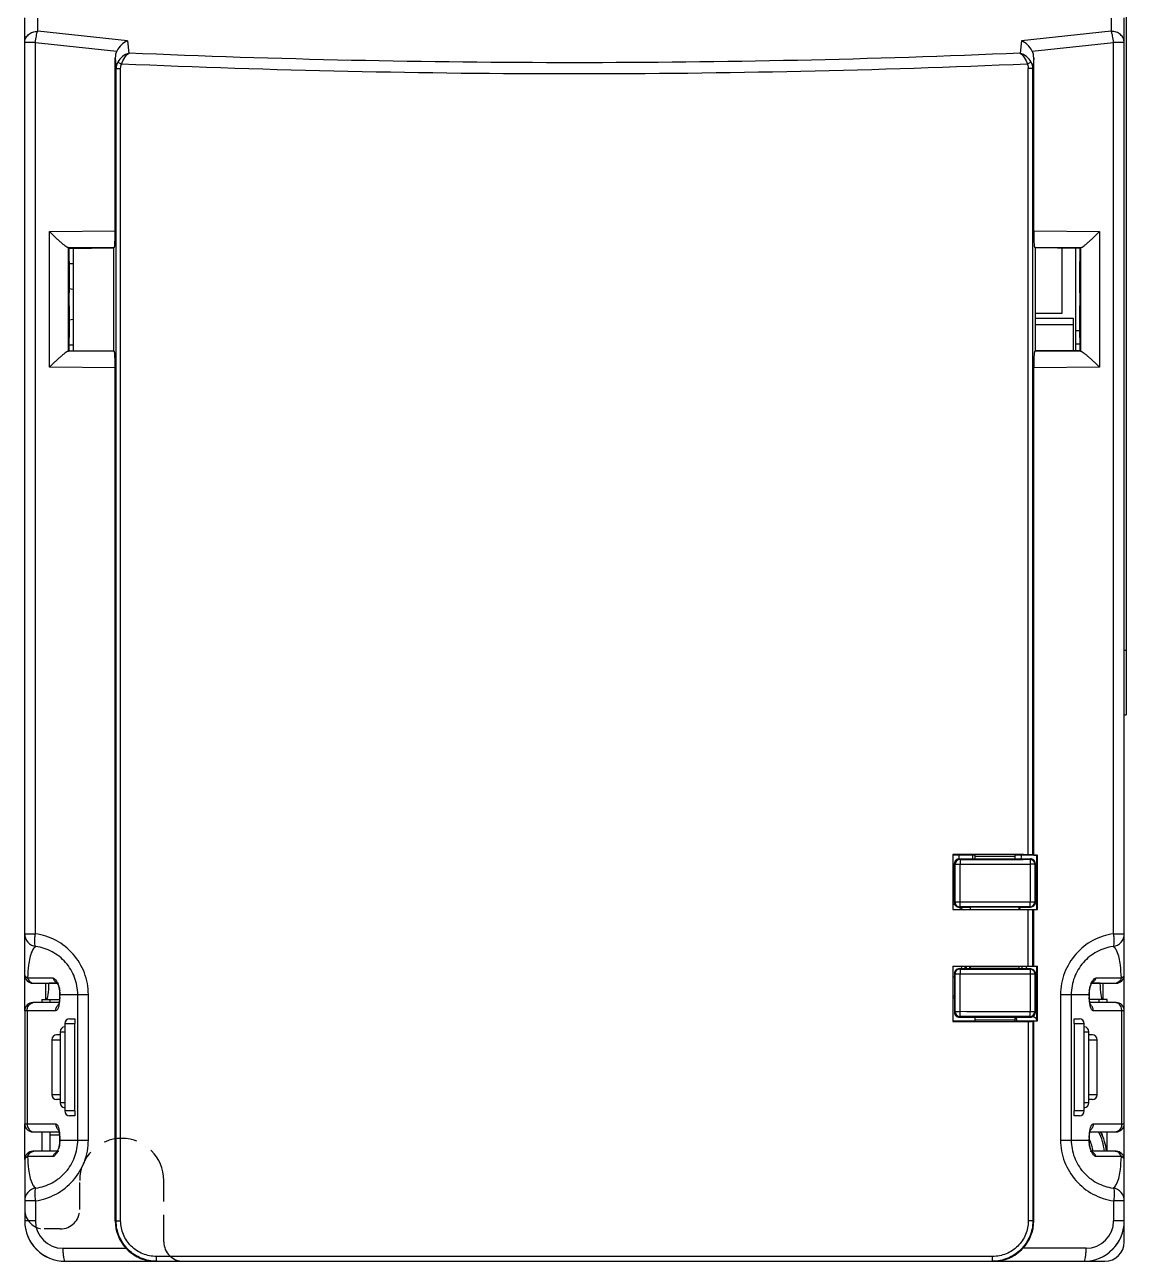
# Model space of a CAD drawing. Header units: millimetres. Extents: x -684 to 5961, y -1281 to 2539.
# Drawn here: x -608.23 to -567.36, y -126.11 to -80.22 of the extents above; entities that cross this region are included whole.
import ezdxf

# ---------------------------------------------------------------- set-up
doc = ezdxf.new("R2010")
doc.units = ezdxf.units.MM
doc.header["$LTSCALE"] = 5
doc.header["$MEASUREMENT"] = 0
doc.linetypes.add('DASHED', pattern=[0.75, 0.5, -0.25])
for name, color, linetype in [('0725040705-RDXF_CONTINUOUS_LINE', 7, 'CONTINUOUS'), ('32524294XX-MDXF_CONTINUOUS_LINE', 7, 'CONTINUOUS'), ('32621207XX-MDXF_CONTINUOUS_LINE', 7, 'CONTINUOUS'), ('33086533XX-MDXF_CONTINUOUS_LINE', 7, 'CONTINUOUS'), ('33086563XX-MDXF_CONTINUOUS_LINE', 7, 'CONTINUOUS'), ('DASHED', 7, 'DASHED'), ('EEK500V-03P_DXF_CONTINUOUS_LINE', 7, 'CONTINUOUS'), ('M300-A-CASE-DXF_CONTINUOUS_LINE', 7, 'CONTINUOUS'), ('M300-A-HSK-ADXF_CONTINUOUS_LINE', 7, 'CONTINUOUS'), ('MS300-CB2-BDDXF_CONTINUOUS_LINE', 7, 'CONTINUOUS'), ('OTA3004U101-DXF_CONTINUOUS_LINE', 7, 'CONTINUOUS'), ('SCREW-M3P5X6DXF_CONTINUOUS_LINE', 7, 'CONTINUOUS')]:
    doc.layers.add(name, color=color, linetype=linetype)

msp = doc.modelspace()

# ---------------------------------------------------------------- linework, layer by layer
at = {"layer": '0725040705-RDXF_CONTINUOUS_LINE'}
for p, q in [((-569.744, -90.922), (-569.744, -88.512)), ((-570.734, -90.922), (-569.744, -90.922))]:
    msp.add_line(p, q, dxfattribs=at)
at = {"layer": '32524294XX-MDXF_CONTINUOUS_LINE'}
for p, q in [((-573.734, -111.352), (-573.71, -111.377)), ((-573.734, -112.792), (-573.734, -111.352)), ((-573.71, -111.377), (-573.518, -111.377)), ((-573.71, -112.78), (-573.71, -111.377)), ((-573.554, -111.172), (-570.914, -111.172)), ((-573.554, -111.172), (-573.53, -111.197)), ((-573.518, -112.78), (-573.518, -111.377)), ((-570.936, -111.194), (-570.914, -111.172)), ((-570.756, -111.374), (-570.922, -111.374)), ((-570.922, -111.374), (-570.922, -112.78)), ((-570.756, -111.374), (-570.734, -111.352)), ((-570.756, -111.374), (-570.756, -112.78)), ((-570.734, -111.352), (-570.734, -112.794)), ((-573.794, -111.952), (-573.734, -111.952)), ((-573.734, -112.672), (-573.794, -112.672)), ((-573.734, -112.792), (-573.71, -112.78)), ((-573.734, -112.792), (-573.734, -112.792)), ((-570.756, -112.78), (-573.71, -112.78)), ((-570.74, -112.788), (-570.756, -112.78)), ((-570.734, -112.791), (-570.74, -112.788)), ((-573.554, -112.972), (-573.53, -112.96)), ((-573.554, -112.972), (-573.134, -112.972)), ((-570.936, -112.96), (-573.53, -112.96)), ((-573.134, -113.062), (-573.134, -112.972)), ((-571.337, -112.972), (-573.134, -112.972)), ((-571.337, -112.972), (-570.914, -112.971)), ((-571.337, -113.062), (-571.337, -112.972)), ((-571.334, -112.972), (-570.915, -112.974)), ((-570.925, -112.966), (-570.936, -112.96)), ((-570.919, -112.969), (-570.925, -112.966)), ((-570.914, -112.971), (-570.919, -112.969)), ((-573.134, -115.252), (-573.134, -115.162)), ((-571.337, -115.252), (-571.337, -115.162)), ((-573.794, -115.552), (-573.734, -115.552)), ((-573.734, -115.432), (-573.71, -115.445)), ((-573.734, -115.433), (-573.734, -115.432)), ((-573.734, -115.433), (-573.734, -116.873)), ((-573.71, -115.445), (-570.756, -115.445)), ((-573.71, -116.848), (-573.71, -115.445)), ((-573.554, -115.252), (-573.134, -115.252)), ((-573.554, -115.252), (-573.53, -115.265)), ((-573.53, -115.265), (-570.936, -115.265)), ((-573.518, -116.848), (-573.518, -115.445)), ((-571.337, -115.252), (-573.134, -115.252)), ((-571.337, -115.252), (-570.915, -115.251)), ((-570.914, -115.254), (-571.334, -115.252)), ((-570.936, -115.265), (-570.914, -115.254)), ((-570.922, -115.445), (-570.922, -116.851)), ((-570.914, -115.254), (-570.914, -115.254)), ((-570.756, -115.445), (-570.734, -115.434)), ((-570.756, -115.445), (-570.756, -116.851)), ((-570.734, -115.431), (-570.734, -116.873)), ((-573.734, -116.272), (-573.794, -116.272)), ((-573.71, -116.848), (-573.734, -116.873)), ((-573.71, -116.848), (-573.518, -116.848)), ((-573.53, -117.028), (-573.554, -117.052)), ((-570.914, -117.052), (-570.936, -117.031)), ((-570.756, -116.851), (-570.922, -116.851)), ((-570.734, -116.873), (-570.756, -116.851)), ((-573.554, -117.052), (-570.914, -117.052))]:
    msp.add_line(p, q, dxfattribs=at)
for centre, start, end in [((-573.555, -111.352), 89.9965, 180.0035), ((-573.53, -111.377), 90.021, 179.979), ((-570.936, -111.374), 0.021, 89.979), ((-570.914, -111.352), 359.9965, 90.0035), ((-573.554, -112.792), 179.9947, 269.9702), ((-573.554, -112.792), 180.0122, 243.4133), ((-573.53, -112.78), 180.007, 270.0185), ((-570.936, -112.78), 270.0524, 359.993), ((-570.915, -112.794), 269.8463, 270.4298), ((-573.554, -115.432), 89.9842, 179.9978), ((-573.554, -115.433), 116.5867, 180.0052), ((-573.53, -115.445), 89.9815, 179.993), ((-570.936, -115.445), 0.007, 89.9476), ((-570.915, -115.431), 89.5702, 90.1537), ((-573.555, -116.873), 179.9965, 270.0035), ((-573.53, -116.848), 180.021, 269.979), ((-570.936, -116.851), 270.021, 359.979), ((-570.914, -116.873), 269.9965, 0.0035)]:
    msp.add_arc(centre, 0.18, start, end, dxfattribs=at)
for points, knots in [([(-573.53, -111.197), (-573.314, -111.197), (-572.449, -111.196), (-571.584, -111.195), (-570.936, -111.194)], [0, 0, 0, 0, 0.250076, 1, 1, 1, 1]), ([(-573.53, -111.197), (-573.53, -111.197), (-573.529, -111.199), (-573.528, -111.201), (-573.527, -111.206), (-573.525, -111.212), (-573.525, -111.22), (-573.523, -111.233), (-573.522, -111.252), (-573.52, -111.279), (-573.519, -111.31), (-573.519, -111.343), (-573.518, -111.365), (-573.518, -111.377)], [0, 0, 0, 0, 0.008517, 0.025444, 0.051067, 0.085324, 0.128008, 0.17882, 0.302904, 0.453024, 0.623526, 0.80826, 1, 1, 1, 1]), ([(-573.518, -111.377), (-573.302, -111.377), (-572.437, -111.376), (-571.571, -111.375), (-570.922, -111.374)], [0, 0, 0, 0, 0.250076, 1, 1, 1, 1]), ([(-570.936, -111.194), (-570.935, -111.194), (-570.934, -111.195), (-570.932, -111.2), (-570.93, -111.21), (-570.928, -111.227), (-570.926, -111.249), (-570.924, -111.276), (-570.923, -111.306), (-570.922, -111.339), (-570.922, -111.362), (-570.922, -111.374)], [0, 0, 0, 0, 0.01024, 0.027308, 0.087236, 0.180778, 0.304663, 0.454452, 0.624551, 0.808774, 1, 1, 1, 1]), ([(-573.53, -112.96), (-573.529, -112.96), (-573.529, -112.959), (-573.528, -112.956), (-573.526, -112.952), (-573.525, -112.946), (-573.524, -112.938), (-573.523, -112.925), (-573.522, -112.906), (-573.52, -112.879), (-573.519, -112.848), (-573.519, -112.815), (-573.518, -112.792), (-573.518, -112.78)], [0, 0, 0, 0, 0.007962, 0.024281, 0.049369, 0.083192, 0.125553, 0.176155, 0.300144, 0.450568, 0.621695, 0.807287, 1, 1, 1, 1]), ([(-570.936, -112.96), (-570.935, -112.96), (-570.934, -112.959), (-570.932, -112.954), (-570.93, -112.944), (-570.928, -112.928), (-570.926, -112.906), (-570.924, -112.879), (-570.923, -112.848), (-570.922, -112.815), (-570.922, -112.792), (-570.922, -112.78)], [0, 0, 0, 0, 0.009816, 0.026279, 0.085233, 0.178235, 0.30201, 0.45208, 0.622778, 0.807829, 1, 1, 1, 1]), ([(-570.734, -112.794), (-570.735, -112.817), (-570.745, -112.864), (-570.785, -112.923), (-570.844, -112.962), (-570.891, -112.971), (-570.914, -112.971)], [0, 0, 0, 0, 0.252936, 0.504084, 0.752851, 1, 1, 1, 1]), ([(-570.734, -112.794), (-570.734, -112.818), (-570.744, -112.865), (-570.784, -112.925), (-570.844, -112.964), (-570.89, -112.973), (-570.913, -112.974)], [0, 0, 0, 0, 0.252915, 0.504049, 0.752803, 1, 1, 1, 1]), ([(-573.53, -115.265), (-573.529, -115.265), (-573.529, -115.266), (-573.528, -115.269), (-573.526, -115.273), (-573.525, -115.279), (-573.524, -115.287), (-573.523, -115.3), (-573.522, -115.319), (-573.52, -115.346), (-573.519, -115.377), (-573.519, -115.41), (-573.518, -115.433), (-573.518, -115.445)], [0, 0, 0, 0, 0.007962, 0.024281, 0.049369, 0.083192, 0.125553, 0.176155, 0.300144, 0.450568, 0.621695, 0.807287, 1, 1, 1, 1]), ([(-570.936, -115.265), (-570.935, -115.265), (-570.934, -115.266), (-570.932, -115.271), (-570.93, -115.281), (-570.928, -115.297), (-570.926, -115.319), (-570.924, -115.346), (-570.923, -115.377), (-570.922, -115.41), (-570.922, -115.433), (-570.922, -115.445)], [0, 0, 0, 0, 0.009816, 0.026279, 0.085233, 0.178235, 0.30201, 0.45208, 0.622778, 0.807829, 1, 1, 1, 1]), ([(-570.914, -115.254), (-570.891, -115.254), (-570.844, -115.263), (-570.785, -115.302), (-570.745, -115.361), (-570.735, -115.408), (-570.734, -115.431)], [0, 0, 0, 0, 0.247149, 0.495916, 0.747064, 1, 1, 1, 1]), ([(-570.913, -115.251), (-570.89, -115.252), (-570.844, -115.261), (-570.784, -115.3), (-570.744, -115.36), (-570.734, -115.407), (-570.734, -115.431)], [0, 0, 0, 0, 0.247197, 0.495951, 0.747085, 1, 1, 1, 1]), ([(-573.53, -117.028), (-573.53, -117.028), (-573.529, -117.026), (-573.528, -117.024), (-573.527, -117.019), (-573.525, -117.013), (-573.525, -117.005), (-573.523, -116.992), (-573.522, -116.973), (-573.52, -116.946), (-573.519, -116.915), (-573.519, -116.882), (-573.518, -116.86), (-573.518, -116.848)], [0, 0, 0, 0, 0.008517, 0.025444, 0.051067, 0.085324, 0.128008, 0.17882, 0.302904, 0.453024, 0.623526, 0.80826, 1, 1, 1, 1]), ([(-570.936, -117.031), (-571.152, -117.031), (-572.017, -117.03), (-572.881, -117.029), (-573.53, -117.028)], [0, 0, 0, 0, 0.249921, 1, 1, 1, 1]), ([(-570.922, -116.851), (-571.138, -116.851), (-572.004, -116.85), (-572.869, -116.849), (-573.518, -116.848)], [0, 0, 0, 0, 0.249921, 1, 1, 1, 1]), ([(-570.936, -117.031), (-570.935, -117.031), (-570.934, -117.03), (-570.932, -117.025), (-570.93, -117.015), (-570.928, -116.998), (-570.926, -116.976), (-570.924, -116.949), (-570.923, -116.919), (-570.922, -116.886), (-570.922, -116.863), (-570.922, -116.851)], [0, 0, 0, 0, 0.01024, 0.027308, 0.087236, 0.180778, 0.304663, 0.454452, 0.624551, 0.808774, 1, 1, 1, 1])]:
    msp.add_open_spline(points, degree=3, knots=knots, dxfattribs=at)
at = {"layer": '32621207XX-MDXF_CONTINUOUS_LINE'}
for p, q in [((-567.359, -60.832), (-567.359, -105.832)), ((-567.434, -103.432), (-567.359, -103.432)), ((-567.434, -105.832), (-567.359, -105.832))]:
    msp.add_line(p, q, dxfattribs=at)
at = {"layer": '33086533XX-MDXF_CONTINUOUS_LINE'}
for p, q in [((-606.434, -89.092), (-606.59, -89.092)), ((-606.434, -90.045), (-606.59, -90.018)), ((-606.59, -91.167), (-606.434, -91.14)), ((-606.584, -92.092), (-606.434, -92.092)), ((-608.234, -116.812), (-608.234, -115.492)), ((-567.434, -116.812), (-567.434, -115.492)), ((-607.454, -116.392), (-607.454, -115.792)), ((-607.03, -115.792), (-607.334, -115.792)), ((-568.334, -115.792), (-568.639, -115.792)), ((-568.214, -116.392), (-568.214, -115.792)), ((-607.604, -116.392), (-607.604, -116.512)), ((-607.604, -116.392), (-606.948, -116.392)), ((-607.304, -116.392), (-607.304, -116.512)), ((-568.064, -116.392), (-568.721, -116.392)), ((-568.364, -116.512), (-568.364, -116.392)), ((-568.064, -116.512), (-568.064, -116.392)), ((-608.234, -122.332), (-608.234, -121.012)), ((-567.434, -122.332), (-567.434, -121.012)), ((-607.604, -121.312), (-607.604, -122.032)), ((-607.304, -121.312), (-607.304, -122.032)), ((-606.948, -121.432), (-607.304, -121.432)), ((-568.303, -121.316), (-568.303, -121.312)), ((-568.261, -121.432), (-568.251, -121.432)), ((-568.064, -122.032), (-568.064, -121.312))]:
    msp.add_line(p, q, dxfattribs=at)
for centre, radius, start, end in [((-570.134, -122.212), 2.03, 22.6012, 26.0789), ((-567.765, -121.053), 0.599, 205.667, 206.0766), ((-570.134, -122.212), 2.039, 22.4959, 26.0766), ((-570.12, -122.212), 2.032, 5.0834, 26.2986), ((-606.734, -124.612), 1.5, 180, 230.2198), ((-568.934, -124.612), 1.5, 309.722, 0), ((-606.734, -124.612), 1.5, 232.5, 244.1483), ((-606.734, -124.612), 1.5, 263.1733, 270), ((-568.934, -124.612), 1.5, 270, 276.2046)]:
    msp.add_arc(centre, radius, start, end, dxfattribs=at)
for centre, major_axis, ratio, start_param, end_param in [((-607.427, -115.792), (0, 0.6), 0.153846, -3.141593, -1.570796), ((-568.242, -115.792), (0, 0.6), 0.153846, -4.712389, -3.141593), ((-570.134, -122.218), (0, 1.971), 0.999996, -1.47638, -1.093183)]:
    msp.add_ellipse(centre, major_axis=major_axis, ratio=ratio, start_param=start_param, end_param=end_param, dxfattribs=at)
at = {"layer": '33086563XX-MDXF_CONTINUOUS_LINE'}
for p, q in [((-608.234, -115.492), (-608.234, -79.955)), ((-607.754, -80.462), (-607.754, -79.972)), ((-567.914, -79.972), (-567.914, -80.462)), ((-567.434, -115.492), (-567.434, -79.955)), ((-604.417, -80.812), (-607.754, -80.462)), ((-567.914, -80.462), (-571.252, -80.812)), ((-607.84, -80.878), (-608.234, -80.878)), ((-607.84, -113.955), (-607.84, -80.878)), ((-607.84, -80.878), (-604.82, -81.195)), ((-604.417, -80.812), (-604.375, -81.272)), ((-571.252, -80.812), (-571.294, -81.272)), ((-570.849, -81.195), (-567.829, -80.878)), ((-567.829, -113.955), (-567.829, -80.878)), ((-567.434, -80.878), (-567.829, -80.878)), ((-604.876, -81.447), (-604.841, -81.839)), ((-604.876, -87.873), (-604.876, -81.447)), ((-570.793, -81.447), (-570.828, -81.839)), ((-570.793, -87.873), (-570.793, -81.447)), ((-604.841, -124.612), (-604.841, -81.839)), ((-604.841, -81.839), (-604.675, -81.839)), ((-604.675, -124.612), (-604.675, -81.839)), ((-570.994, -111.021), (-570.994, -81.839)), ((-570.828, -81.839), (-570.994, -81.839)), ((-570.828, -111.024), (-570.828, -81.839)), ((-607.318, -87.897), (-604.876, -87.873)), ((-607.318, -92.928), (-607.318, -87.897)), ((-570.793, -87.873), (-568.351, -87.897)), ((-568.351, -87.897), (-568.351, -92.928)), ((-606.626, -88.49), (-604.907, -88.474)), ((-606.611, -92.329), (-606.611, -88.496)), ((-606.611, -88.496), (-606.59, -88.52)), ((-606.59, -88.52), (-604.934, -88.501)), ((-606.584, -88.522), (-606.59, -88.522)), ((-606.584, -89.002), (-606.584, -88.522)), ((-604.907, -88.474), (-604.934, -88.501)), ((-604.934, -92.324), (-604.934, -88.501)), ((-570.762, -88.474), (-569.043, -88.49)), ((-570.762, -88.474), (-570.734, -88.501)), ((-569.079, -88.52), (-570.734, -88.501)), ((-570.734, -88.501), (-570.734, -92.324)), ((-569.084, -88.522), (-569.079, -88.52)), ((-569.084, -88.522), (-569.084, -89.002)), ((-569.058, -88.496), (-569.079, -88.517)), ((-569.058, -88.496), (-569.058, -92.329)), ((-606.59, -89.002), (-606.59, -90.172)), ((-606.584, -89.002), (-606.59, -89.002)), ((-569.084, -89.002), (-569.079, -89.002)), ((-569.079, -90.172), (-569.079, -89.002)), ((-606.584, -90.172), (-606.59, -90.172)), ((-606.584, -90.652), (-606.584, -90.172)), ((-569.084, -90.172), (-569.079, -90.172)), ((-569.084, -90.172), (-569.084, -90.652)), ((-606.59, -90.652), (-606.59, -91.822)), ((-606.584, -90.652), (-606.59, -90.652)), ((-569.084, -90.652), (-569.079, -90.652)), ((-569.079, -91.822), (-569.079, -90.652)), ((-606.584, -91.822), (-606.59, -91.822)), ((-606.584, -92.302), (-606.584, -91.822)), ((-569.084, -91.822), (-569.079, -91.822)), ((-569.084, -91.822), (-569.084, -92.302)), ((-604.907, -92.351), (-606.626, -92.335)), ((-606.611, -92.329), (-606.59, -92.308)), ((-606.584, -92.302), (-606.59, -92.305)), ((-606.59, -92.305), (-604.934, -92.324)), ((-604.907, -92.351), (-604.934, -92.324)), ((-570.762, -92.351), (-570.734, -92.324)), ((-569.043, -92.335), (-570.762, -92.351)), ((-569.079, -92.305), (-570.734, -92.324)), ((-569.084, -92.302), (-569.079, -92.302)), ((-569.058, -92.329), (-569.079, -92.305)), ((-604.876, -92.952), (-607.318, -92.928)), ((-604.876, -124.612), (-604.876, -92.952)), ((-568.351, -92.928), (-570.793, -92.952)), ((-570.793, -111.035), (-570.793, -92.952)), ((-573.794, -111.017), (-573.794, -113.062)), ((-572.984, -111.041), (-573.794, -111.04)), ((-572.984, -111.041), (-572.984, -111.172)), ((-571.484, -111.172), (-571.484, -111.043)), ((-570.685, -111.044), (-571.484, -111.043)), ((-570.793, -111.035), (-570.828, -111.024)), ((-570.793, -111.035), (-570.655, -111.036)), ((-570.685, -111.044), (-570.674, -111.055)), ((-570.655, -111.036), (-570.674, -111.055)), ((-570.674, -113.062), (-570.674, -111.055)), ((-570.655, -113.062), (-570.655, -111.036)), ((-572.984, -111.082), (-571.484, -111.082)), ((-573.794, -113.062), (-570.655, -113.062)), ((-570.994, -115.162), (-570.994, -113.062)), ((-570.828, -115.162), (-570.828, -113.062)), ((-570.793, -115.162), (-570.793, -113.062)), ((-608.234, -113.955), (-607.84, -113.955)), ((-567.829, -113.955), (-567.434, -113.955)), ((-573.794, -115.162), (-570.655, -115.162)), ((-573.794, -115.162), (-573.794, -117.211)), ((-570.674, -117.174), (-570.674, -115.162)), ((-570.655, -117.193), (-570.655, -115.162)), ((-608.129, -115.595), (-607.196, -115.595)), ((-568.473, -115.595), (-567.54, -115.595)), ((-607.934, -115.792), (-607.03, -115.792)), ((-568.731, -116.158), (-568.726, -116.087)), ((-568.639, -115.792), (-567.734, -115.792)), ((-606.963, -116.512), (-607.934, -116.512)), ((-606.941, -116.297), (-606.945, -116.36)), ((-606.931, -116.212), (-606.937, -116.207)), ((-606.931, -116.212), (-605.873, -116.212)), ((-606.267, -121.612), (-606.267, -116.212)), ((-605.873, -121.612), (-605.873, -116.212)), ((-569.796, -116.212), (-568.738, -116.212)), ((-569.796, -116.212), (-569.796, -121.612)), ((-569.402, -116.212), (-569.402, -121.612)), ((-568.738, -116.212), (-568.732, -116.207)), ((-568.732, -116.207), (-568.731, -116.158)), ((-567.734, -116.512), (-568.706, -116.512)), ((-608.234, -116.812), (-608.234, -121.012)), ((-607.082, -116.812), (-608.234, -116.812)), ((-608.143, -116.812), (-608.143, -121.012)), ((-567.434, -116.812), (-568.587, -116.812)), ((-567.526, -121.012), (-567.526, -116.812)), ((-567.434, -121.012), (-567.434, -116.812)), ((-606.75, -117.292), (-606.75, -120.532)), ((-606.75, -117.292), (-606.372, -117.292)), ((-606.57, -117.112), (-606.381, -117.112)), ((-606.372, -120.532), (-606.372, -117.292)), ((-573.794, -117.188), (-572.984, -117.187)), ((-572.984, -117.052), (-572.984, -117.187)), ((-572.984, -117.146), (-571.484, -117.146)), ((-571.484, -117.186), (-571.484, -117.052)), ((-571.484, -117.186), (-570.685, -117.185)), ((-570.994, -117.208), (-570.994, -124.612)), ((-570.793, -117.193), (-570.828, -117.205)), ((-570.828, -117.205), (-570.828, -124.612)), ((-570.793, -124.612), (-570.793, -117.193)), ((-570.793, -117.193), (-570.655, -117.193)), ((-570.674, -117.174), (-570.685, -117.185)), ((-570.674, -117.174), (-570.655, -117.193)), ((-569.297, -117.292), (-568.919, -117.292)), ((-569.297, -117.292), (-569.297, -120.532)), ((-569.288, -117.112), (-569.099, -117.112)), ((-568.919, -120.532), (-568.919, -117.292)), ((-607.232, -117.892), (-607.232, -119.932)), ((-607.232, -117.892), (-606.922, -117.892)), ((-606.922, -117.712), (-607.052, -117.712)), ((-606.922, -117.592), (-606.922, -120.232)), ((-606.922, -117.592), (-606.75, -117.592)), ((-568.919, -117.592), (-568.747, -117.592)), ((-568.747, -120.232), (-568.747, -117.592)), ((-568.617, -117.712), (-568.747, -117.712)), ((-568.747, -117.892), (-568.437, -117.892)), ((-568.437, -119.932), (-568.437, -117.892)), ((-606.922, -119.932), (-607.232, -119.932)), ((-606.922, -120.112), (-607.052, -120.112)), ((-606.75, -120.232), (-606.922, -120.232)), ((-568.747, -120.232), (-568.919, -120.232)), ((-568.437, -119.932), (-568.747, -119.932)), ((-568.617, -120.112), (-568.747, -120.112)), ((-606.372, -120.532), (-606.75, -120.532)), ((-568.919, -120.532), (-569.297, -120.532)), ((-608.234, -121.012), (-607.082, -121.012)), ((-606.381, -120.712), (-606.57, -120.712)), ((-569.099, -120.712), (-569.288, -120.712)), ((-568.587, -121.012), (-567.434, -121.012)), ((-607.934, -121.312), (-606.963, -121.312)), ((-606.937, -121.618), (-606.938, -121.668)), ((-606.931, -121.612), (-606.937, -121.618)), ((-606.931, -121.612), (-605.873, -121.612)), ((-569.796, -121.612), (-568.738, -121.612)), ((-568.738, -121.612), (-568.732, -121.618)), ((-568.728, -121.528), (-568.724, -121.465)), ((-568.706, -121.312), (-567.734, -121.312)), ((-607.03, -122.032), (-607.934, -122.032)), ((-606.938, -121.668), (-606.943, -121.739)), ((-567.734, -122.032), (-568.639, -122.032)), ((-608.234, -122.332), (-608.234, -124.612)), ((-607.196, -122.23), (-608.129, -122.23)), ((-567.54, -122.23), (-568.473, -122.23)), ((-567.434, -124.612), (-567.434, -122.332)), ((-607.84, -123.87), (-608.234, -123.87)), ((-607.84, -123.87), (-607.84, -124.612)), ((-567.434, -123.87), (-567.829, -123.87)), ((-567.829, -123.87), (-567.829, -124.612)), ((-607.84, -124.612), (-608.234, -124.612)), ((-604.876, -124.612), (-604.675, -124.612)), ((-570.793, -124.612), (-570.994, -124.612)), ((-567.434, -124.612), (-567.829, -124.612)), ((-606.82, -125.632), (-604.472, -125.632)), ((-568.849, -125.632), (-571.197, -125.632)), ((-606.734, -126.112), (-568.934, -126.112)), ((-572.322, -125.932), (-603.347, -125.932))]:
    msp.add_line(p, q, dxfattribs=at)
for points in [[(-607.06, -115.748), (-607.06, -115.748), (-607.053, -115.757), (-607.04, -115.776), (-607.023, -115.805), (-607.005, -115.844)], [(-607.005, -115.844), (-606.986, -115.891), (-606.969, -115.947), (-606.954, -116.01), (-606.944, -116.078)], [(-606.944, -116.078), (-606.938, -116.148), (-606.937, -116.207)], [(-568.726, -116.087), (-568.716, -116.018), (-568.702, -115.955), (-568.685, -115.898), (-568.666, -115.848), (-568.648, -115.808), (-568.631, -115.778), (-568.618, -115.759)], [(-606.945, -116.36), (-606.95, -116.418), (-606.956, -116.47), (-606.964, -116.516), (-606.971, -116.554), (-606.979, -116.584), (-606.985, -116.604)], [(-606.937, -116.207), (-606.938, -116.229), (-606.941, -116.297)], [(-568.724, -116.37), (-568.728, -116.308), (-568.731, -116.241), (-568.732, -116.207)], [(-568.68, -116.614), (-568.68, -116.613), (-568.684, -116.605), (-568.69, -116.586), (-568.697, -116.558), (-568.704, -116.522), (-568.711, -116.478), (-568.718, -116.427), (-568.724, -116.37)], [(-606.988, -121.211), (-606.988, -121.212), (-606.985, -121.22), (-606.979, -121.239), (-606.972, -121.267), (-606.965, -121.303), (-606.957, -121.347), (-606.951, -121.398), (-606.945, -121.455)], [(-606.945, -121.455), (-606.941, -121.517), (-606.938, -121.583), (-606.937, -121.618)], [(-568.732, -121.618), (-568.731, -121.596), (-568.728, -121.528)], [(-568.725, -121.749), (-568.731, -121.678), (-568.732, -121.618)], [(-568.724, -121.465), (-568.719, -121.407), (-568.712, -121.354), (-568.705, -121.309), (-568.698, -121.271), (-568.69, -121.241), (-568.684, -121.221)], [(-606.943, -121.739), (-606.953, -121.807), (-606.967, -121.871), (-606.984, -121.928), (-607.003, -121.977), (-607.022, -122.017), (-607.038, -122.047), (-607.051, -122.066)], [(-568.664, -121.983), (-568.682, -121.935), (-568.7, -121.88), (-568.714, -121.817), (-568.725, -121.749)], [(-568.609, -122.077), (-568.609, -122.077), (-568.616, -122.069), (-568.629, -122.05), (-568.645, -122.021), (-568.664, -121.983)]]:
    msp.add_lwpolyline(points, dxfattribs=at)
for centre, radius, start, end in [((-607.754, -113.955), 0.48, 179.9996, 261.9823), ((-567.914, -113.955), 0.48, 278.0176, 0.0006), ((-607.934, -115.492), 0.3, 179.9991, 269.9995), ((-567.734, -115.492), 0.3, 269.9992, 0.0012), ((-607.895, -115.585), 0.207, 259.0009, 269.9358), ((-606.922, -115.508), 0.285, 243.4843, 257.9158), ((-607.945, -116.191), 1.014, 358.7779, 6.5767), ((-567.723, -116.191), 1.015, 173.4735, 177.3638), ((-568.746, -115.507), 0.285, 282.0798, 296.4578), ((-567.875, -116.151), 0.858, 156.4114, 160.9579), ((-567.774, -115.585), 0.207, 270.0643, 281), ((-607.934, -116.812), 0.3, 90, 180), ((-607.9, -116.709), 0.197, 90.0503, 99.9646), ((-610.031, -116.155), 3.1, 357.1405, 358.9424), ((-567.729, -116.191), 1.009, 177.332, 181.2216), ((-565.636, -116.155), 3.102, 181.0583, 182.8609), ((-567.769, -116.709), 0.197, 80.0354, 89.9497), ((-567.734, -116.812), 0.3, 0, 90), ((-606.742, -117.592), 0.18, 92.6502, 180), ((-606.57, -117.292), 0.18, 90, 180), ((-569.099, -117.292), 0.18, 0, 90), ((-568.927, -117.592), 0.18, 0, 87.3486), ((-607.052, -117.892), 0.18, 90, 180), ((-568.617, -117.892), 0.18, 0, 90), ((-607.052, -119.932), 0.18, 180, 270), ((-606.742, -120.232), 0.18, 180, 267.3499), ((-568.927, -120.232), 0.18, 272.6517, 0), ((-568.617, -119.932), 0.18, 270, 0), ((-606.57, -120.532), 0.18, 180, 270), ((-569.099, -120.532), 0.18, 270, 0), ((-607.934, -121.012), 0.3, 180, 270), ((-567.734, -121.012), 0.3, 270, 0), ((-610.032, -121.67), 3.101, 1.0583, 2.8636), ((-607.936, -121.634), 1.005, 357.5222, 1.2349), ((-565.639, -121.67), 3.099, 177.1367, 178.9427), ((-567.723, -121.634), 1.015, 178.7819, 186.6649), ((-567.769, -121.116), 0.197, 270.0503, 279.9646), ((-607.934, -122.332), 0.3, 89.9993, 180.0014), ((-607.895, -122.239), 0.207, 90.0641, 101.0012), ((-606.922, -122.317), 0.285, 102.0794, 116.459), ((-607.805, -121.67), 0.869, 337.8517, 342.1983), ((-607.945, -121.634), 1.015, 353.8708, 357.5494), ((-568.746, -122.318), 0.285, 63.4863, 77.9226), ((-567.774, -122.239), 0.207, 79.0007, 89.9373), ((-567.734, -122.332), 0.3, 359.9988, 89.9995), ((-607.754, -123.87), 0.48, 98.0177, 180.0006), ((-567.914, -123.87), 0.48, 359.9996, 81.9823), ((-606.734, -124.612), 1.5, 180, 270), ((-606.82, -124.612), 1.02, 180.0005, 269.9995), ((-568.934, -124.612), 1.5, 270, 0), ((-568.849, -124.612), 1.02, 270.0004, 359.9996), ((-603.386, -124.67), 1.443, 267.1156, 269.9996)]:
    msp.add_arc(centre, radius, start, end, dxfattribs=at)
for centre, major_axis, ratio, start_param, end_param in [((-604.391, -81.512), (-0.194, 0.534), 0.832898, 0.670948, 1.159088), ((-571.278, -81.512), (0.194, 0.534), 0.832898, -1.159088, -0.670948), ((-604.909, -87.875), (0, 0.6), 0.053777, -3.087855, -1.568573), ((-570.76, -87.875), (0, 0.6), 0.053777, 1.568573, 3.087855), ((-607.21, -88.498), (0.6, 0), 0.052408, 0.05236, 0.231368), ((-568.459, -88.498), (0.6, 0), 0.052408, 2.910225, 3.089233), ((-607.21, -92.327), (0.6, 0), 0.052408, -0.231368, -0.05236), ((-604.909, -92.95), (0, 0.6), 0.053777, -1.57302, -0.053738), ((-570.76, -92.95), (0, 0.6), 0.053777, 0.053738, 1.57302), ((-568.459, -92.327), (0.6, 0), 0.052408, -3.089233, -2.910225), ((-587.834, -114.885), (222, 0), 0.017455, 1.494867, 1.507511), ((-571.008, -111.024), (0.18, 0), 0.017455, 0.05236, 1.494867), ((-587.834, -113.344), (222, 0), 0.017455, -1.507511, -1.494867), ((-571.008, -117.205), (0.18, 0), 0.017455, -1.494867, -0.05236), ((-603.36, -124.612), (1.517, 0), 0.989114, -3.141593, -2.39383), ((-572.309, -124.612), (1.517, 0), 0.989114, -0.747763, 0)]:
    msp.add_ellipse(centre, major_axis=major_axis, ratio=ratio, start_param=start_param, end_param=end_param, dxfattribs=at)
for points, knots in [([(-608.234, -80.878), (-608.234, -80.823), (-608.208, -80.711), (-608.099, -80.573), (-607.94, -80.483), (-607.817, -80.462), (-607.754, -80.462)], [0, 0, 0, 0, 0.233241, 0.4766, 0.733637, 1, 1, 1, 1]), ([(-607.84, -80.878), (-607.832, -80.797), (-607.816, -80.683), (-607.783, -80.544), (-607.765, -80.486), (-607.754, -80.462)], [0, 0, 0, 0, 0.571905, 0.812054, 1, 1, 1, 1]), ([(-567.829, -80.878), (-567.837, -80.797), (-567.853, -80.683), (-567.886, -80.544), (-567.904, -80.486), (-567.914, -80.462)], [0, 0, 0, 0, 0.571905, 0.812054, 1, 1, 1, 1]), ([(-567.434, -80.878), (-567.434, -80.823), (-567.461, -80.711), (-567.57, -80.573), (-567.729, -80.483), (-567.852, -80.462), (-567.914, -80.462)], [0, 0, 0, 0, 0.233241, 0.4766, 0.733637, 1, 1, 1, 1]), ([(-604.417, -80.812), (-604.499, -80.847), (-604.658, -80.954), (-604.776, -81.106), (-604.82, -81.195)], [0, 0, 0, 0, 0.474644, 1, 1, 1, 1]), ([(-570.849, -81.195), (-570.893, -81.106), (-571.011, -80.954), (-571.17, -80.847), (-571.252, -80.812)], [0, 0, 0, 0, 0.525356, 1, 1, 1, 1]), ([(-604.375, -81.271), (-604.458, -81.297), (-604.618, -81.384), (-604.737, -81.523), (-604.781, -81.603)], [0, 0, 0, 0, 0.486625, 1, 1, 1, 1]), ([(-604.781, -81.603), (-604.764, -81.614), (-604.716, -81.638), (-604.668, -81.663), (-604.638, -81.677)], [0, 0, 0, 0, 0.374559, 1, 1, 1, 1]), ([(-571.031, -81.677), (-576.628, -81.922), (-585.036, -82.106), (-596.241, -81.983), (-601.842, -81.8), (-604.639, -81.678)], [0, 0, 0, 0, 0.499987, 0.750174, 1, 1, 1, 1]), ([(-604.638, -81.677), (-604.611, -81.592), (-604.541, -81.444), (-604.434, -81.316), (-604.375, -81.271)], [0, 0, 0, 0, 0.546862, 1, 1, 1, 1]), ([(-571.294, -81.272), (-576.803, -81.51), (-585.079, -81.688), (-596.109, -81.568), (-601.622, -81.391), (-604.375, -81.272)], [0, 0, 0, 0, 0.499986, 0.750167, 1, 1, 1, 1]), ([(-571.294, -81.271), (-571.235, -81.316), (-571.128, -81.444), (-571.058, -81.592), (-571.031, -81.677)], [0, 0, 0, 0, 0.453142, 1, 1, 1, 1]), ([(-570.888, -81.603), (-570.932, -81.523), (-571.051, -81.384), (-571.211, -81.297), (-571.294, -81.271)], [0, 0, 0, 0, 0.513372, 1, 1, 1, 1]), ([(-570.888, -81.603), (-570.905, -81.614), (-570.953, -81.638), (-571.001, -81.663), (-571.031, -81.677)], [0, 0, 0, 0, 0.374555, 1, 1, 1, 1]), ([(-606.626, -88.49), (-606.633, -88.489), (-606.649, -88.482), (-606.689, -88.459), (-606.75, -88.415), (-606.832, -88.349), (-606.924, -88.27), (-607.021, -88.182), (-607.154, -88.058), (-607.253, -87.962), (-607.318, -87.897)], [0, 0, 0, 0, 0.023139, 0.056711, 0.15006, 0.269018, 0.403827, 0.548021, 0.697327, 1, 1, 1, 1]), ([(-569.043, -88.49), (-569.036, -88.489), (-569.02, -88.482), (-568.98, -88.459), (-568.919, -88.415), (-568.837, -88.349), (-568.745, -88.27), (-568.648, -88.182), (-568.515, -88.058), (-568.416, -87.962), (-568.351, -87.897)], [0, 0, 0, 0, 0.023139, 0.056711, 0.15006, 0.269018, 0.403827, 0.548021, 0.697327, 1, 1, 1, 1]), ([(-606.626, -92.335), (-606.633, -92.336), (-606.649, -92.343), (-606.689, -92.366), (-606.75, -92.41), (-606.832, -92.476), (-606.924, -92.555), (-607.021, -92.643), (-607.154, -92.766), (-607.253, -92.863), (-607.318, -92.928)], [0, 0, 0, 0, 0.023139, 0.056711, 0.15006, 0.269018, 0.403827, 0.548021, 0.697327, 1, 1, 1, 1]), ([(-569.043, -92.335), (-569.036, -92.336), (-569.02, -92.343), (-568.98, -92.366), (-568.919, -92.41), (-568.837, -92.476), (-568.745, -92.555), (-568.648, -92.643), (-568.515, -92.766), (-568.416, -92.863), (-568.351, -92.928)], [0, 0, 0, 0, 0.023139, 0.056711, 0.15006, 0.269018, 0.403827, 0.548021, 0.697327, 1, 1, 1, 1]), ([(-607.821, -114.43), (-607.828, -114.429), (-607.841, -114.416), (-607.856, -114.367), (-607.864, -114.27), (-607.86, -114.125), (-607.848, -114.014), (-607.84, -113.955)], [0, 0, 0, 0, 0.038231, 0.101695, 0.316765, 0.630443, 1, 1, 1, 1]), ([(-605.873, -116.212), (-605.873, -115.94), (-605.973, -115.391), (-606.402, -114.679), (-607.049, -114.164), (-607.574, -113.992), (-607.84, -113.955)], [0, 0, 0, 0, 0.251666, 0.502396, 0.751756, 1, 1, 1, 1]), ([(-567.829, -113.955), (-568.095, -113.992), (-568.62, -114.164), (-569.267, -114.679), (-569.696, -115.391), (-569.796, -115.94), (-569.796, -116.212)], [0, 0, 0, 0, 0.248244, 0.497605, 0.748334, 1, 1, 1, 1]), ([(-567.848, -114.43), (-567.841, -114.429), (-567.828, -114.416), (-567.813, -114.367), (-567.805, -114.27), (-567.809, -114.125), (-567.821, -114.014), (-567.829, -113.955)], [0, 0, 0, 0, 0.038226, 0.101691, 0.316762, 0.630441, 1, 1, 1, 1]), ([(-607.821, -114.43), (-607.844, -114.442), (-607.904, -114.492), (-607.987, -114.633), (-608.051, -114.854), (-608.103, -115.186), (-608.121, -115.437), (-608.129, -115.595)], [0, 0, 0, 0, 0.062054, 0.184499, 0.391628, 0.614825, 1, 1, 1, 1]), ([(-606.267, -116.212), (-606.267, -115.996), (-606.347, -115.561), (-606.687, -114.999), (-607.199, -114.594), (-607.612, -114.459), (-607.821, -114.43)], [0, 0, 0, 0, 0.252745, 0.503938, 0.752883, 1, 1, 1, 1]), ([(-567.848, -114.43), (-568.057, -114.459), (-568.47, -114.594), (-568.982, -114.999), (-569.322, -115.561), (-569.402, -115.996), (-569.402, -116.212)], [0, 0, 0, 0, 0.247117, 0.496062, 0.747255, 1, 1, 1, 1]), ([(-567.54, -115.595), (-567.548, -115.437), (-567.566, -115.186), (-567.618, -114.854), (-567.682, -114.633), (-567.765, -114.492), (-567.825, -114.442), (-567.848, -114.43)], [0, 0, 0, 0, 0.385276, 0.608436, 0.815518, 0.937948, 1, 1, 1, 1]), ([(-608.234, -115.492), (-608.234, -115.512), (-608.202, -115.559), (-608.157, -115.582), (-608.129, -115.595)], [0, 0, 0, 0, 0.387123, 1, 1, 1, 1]), ([(-608.129, -115.595), (-608.126, -115.605), (-608.113, -115.641), (-608.093, -115.676), (-608.076, -115.698)], [0, 0, 0, 0, 0.254997, 1, 1, 1, 1]), ([(-607.196, -115.595), (-607.183, -115.631), (-607.144, -115.698), (-607.083, -115.746), (-607.05, -115.763)], [0, 0, 0, 0, 0.503215, 1, 1, 1, 1]), ([(-607.196, -115.595), (-607.178, -115.595), (-607.137, -115.615), (-607.055, -115.702), (-607.009, -115.798), (-606.984, -115.871)], [0, 0, 0, 0, 0.143948, 0.355841, 1, 1, 1, 1]), ([(-568.632, -115.749), (-568.609, -115.707), (-568.569, -115.646), (-568.501, -115.595), (-568.473, -115.595)], [0, 0, 0, 0, 0.626775, 1, 1, 1, 1]), ([(-568.473, -115.595), (-568.486, -115.631), (-568.525, -115.698), (-568.586, -115.746), (-568.619, -115.763)], [0, 0, 0, 0, 0.50322, 1, 1, 1, 1]), ([(-567.54, -115.595), (-567.543, -115.605), (-567.556, -115.641), (-567.575, -115.676), (-567.593, -115.698)], [0, 0, 0, 0, 0.254996, 1, 1, 1, 1]), ([(-567.54, -115.595), (-567.512, -115.582), (-567.467, -115.559), (-567.434, -115.512), (-567.434, -115.492)], [0, 0, 0, 0, 0.612864, 1, 1, 1, 1]), ([(-608.076, -115.698), (-608.058, -115.721), (-608.015, -115.761), (-607.961, -115.783), (-607.934, -115.789)], [0, 0, 0, 0, 0.51326, 1, 1, 1, 1]), ([(-606.984, -115.871), (-606.978, -115.886), (-606.957, -115.953), (-606.944, -116.022), (-606.938, -116.075)], [0, 0, 0, 0, 0.233982, 1, 1, 1, 1]), ([(-568.731, -116.075), (-568.729, -116.057), (-568.719, -115.988), (-568.702, -115.92), (-568.685, -115.871)], [0, 0, 0, 0, 0.264444, 1, 1, 1, 1]), ([(-568.661, -115.808), (-568.658, -115.802), (-568.649, -115.782), (-568.64, -115.763), (-568.632, -115.749)], [0, 0, 0, 0, 0.260796, 1, 1, 1, 1]), ([(-567.593, -115.698), (-567.611, -115.721), (-567.654, -115.761), (-567.708, -115.783), (-567.735, -115.789)], [0, 0, 0, 0, 0.513264, 1, 1, 1, 1]), ([(-608.072, -116.6), (-608.054, -116.578), (-608.013, -116.541), (-607.96, -116.52), (-607.934, -116.515)], [0, 0, 0, 0, 0.514568, 1, 1, 1, 1]), ([(-606.95, -116.489), (-606.955, -116.534), (-606.968, -116.614), (-606.993, -116.706), (-607.018, -116.762), (-607.04, -116.795), (-607.066, -116.812), (-607.082, -116.812)], [0, 0, 0, 0, 0.372691, 0.665989, 0.779108, 0.870115, 1, 1, 1, 1]), ([(-606.934, -116.31), (-606.935, -116.326), (-606.939, -116.385), (-606.944, -116.445), (-606.95, -116.489)], [0, 0, 0, 0, 0.260208, 1, 1, 1, 1]), ([(-568.719, -116.489), (-568.721, -116.475), (-568.728, -116.415), (-568.732, -116.356), (-568.734, -116.31)], [0, 0, 0, 0, 0.238481, 1, 1, 1, 1]), ([(-568.587, -116.812), (-568.603, -116.812), (-568.629, -116.795), (-568.651, -116.762), (-568.676, -116.706), (-568.701, -116.614), (-568.714, -116.534), (-568.719, -116.489)], [0, 0, 0, 0, 0.129888, 0.220895, 0.334014, 0.627311, 1, 1, 1, 1]), ([(-567.597, -116.6), (-567.615, -116.578), (-567.656, -116.541), (-567.709, -116.52), (-567.735, -116.515)], [0, 0, 0, 0, 0.514568, 1, 1, 1, 1]), ([(-608.143, -116.812), (-608.143, -116.793), (-608.137, -116.718), (-608.107, -116.644), (-608.072, -116.6)], [0, 0, 0, 0, 0.259184, 1, 1, 1, 1]), ([(-607.082, -116.812), (-607.082, -116.77), (-607.064, -116.683), (-607.012, -116.612), (-606.98, -116.584)], [0, 0, 0, 0, 0.502743, 1, 1, 1, 1]), ([(-568.587, -116.812), (-568.587, -116.77), (-568.605, -116.683), (-568.657, -116.612), (-568.689, -116.584)], [0, 0, 0, 0, 0.502744, 1, 1, 1, 1]), ([(-567.526, -116.812), (-567.526, -116.793), (-567.532, -116.718), (-567.562, -116.644), (-567.597, -116.6)], [0, 0, 0, 0, 0.259184, 1, 1, 1, 1]), ([(-606.381, -117.112), (-606.379, -117.112), (-606.379, -117.123), (-606.376, -117.136), (-606.375, -117.162), (-606.374, -117.181), (-606.373, -117.192)], [0, 0, 0, 0, 0.072484, 0.270783, 0.586131, 1, 1, 1, 1]), ([(-606.373, -117.192), (-606.373, -117.2), (-606.372, -117.233), (-606.372, -117.267), (-606.372, -117.292)], [0, 0, 0, 0, 0.230505, 1, 1, 1, 1]), ([(-569.297, -117.292), (-569.297, -117.27), (-569.297, -117.236), (-569.296, -117.194), (-569.295, -117.167), (-569.293, -117.145), (-569.292, -117.128), (-569.29, -117.119), (-569.289, -117.112), (-569.288, -117.112)], [0, 0, 0, 0, 0.381133, 0.553453, 0.704445, 0.828456, 0.92098, 0.978389, 1, 1, 1, 1]), ([(-606.372, -120.532), (-606.372, -120.555), (-606.372, -120.589), (-606.373, -120.631), (-606.374, -120.658), (-606.376, -120.68), (-606.377, -120.697), (-606.379, -120.706), (-606.38, -120.712), (-606.381, -120.712)], [0, 0, 0, 0, 0.381136, 0.553457, 0.704449, 0.82846, 0.920982, 0.97839, 1, 1, 1, 1]), ([(-569.296, -120.632), (-569.296, -120.625), (-569.297, -120.591), (-569.297, -120.558), (-569.297, -120.532)], [0, 0, 0, 0, 0.230505, 1, 1, 1, 1]), ([(-569.288, -120.712), (-569.29, -120.712), (-569.29, -120.702), (-569.293, -120.689), (-569.294, -120.663), (-569.295, -120.644), (-569.296, -120.632)], [0, 0, 0, 0, 0.072485, 0.270783, 0.586132, 1, 1, 1, 1]), ([(-608.143, -121.012), (-608.143, -121.032), (-608.137, -121.107), (-608.107, -121.181), (-608.072, -121.225)], [0, 0, 0, 0, 0.259184, 1, 1, 1, 1]), ([(-607.082, -121.012), (-607.082, -121.055), (-607.064, -121.142), (-607.012, -121.213), (-606.98, -121.241)], [0, 0, 0, 0, 0.502744, 1, 1, 1, 1]), ([(-607.082, -121.012), (-607.066, -121.012), (-607.04, -121.03), (-607.018, -121.063), (-606.993, -121.118), (-606.968, -121.21), (-606.955, -121.29), (-606.95, -121.335)], [0, 0, 0, 0, 0.129926, 0.220942, 0.334051, 0.627322, 1, 1, 1, 1]), ([(-568.719, -121.335), (-568.714, -121.29), (-568.701, -121.21), (-568.676, -121.118), (-568.651, -121.063), (-568.629, -121.03), (-568.603, -121.012), (-568.587, -121.012)], [0, 0, 0, 0, 0.372679, 0.665953, 0.779064, 0.870079, 1, 1, 1, 1]), ([(-568.587, -121.012), (-568.587, -121.055), (-568.605, -121.142), (-568.657, -121.213), (-568.689, -121.241)], [0, 0, 0, 0, 0.502743, 1, 1, 1, 1]), ([(-567.526, -121.012), (-567.526, -121.032), (-567.532, -121.107), (-567.562, -121.181), (-567.597, -121.225)], [0, 0, 0, 0, 0.259184, 1, 1, 1, 1]), ([(-608.072, -121.225), (-608.051, -121.251), (-607.999, -121.296), (-607.932, -121.312), (-607.9, -121.312)], [0, 0, 0, 0, 0.516315, 1, 1, 1, 1]), ([(-607.84, -123.87), (-607.574, -123.833), (-607.049, -123.661), (-606.402, -123.146), (-605.973, -122.434), (-605.873, -121.885), (-605.873, -121.612)], [0, 0, 0, 0, 0.248244, 0.497605, 0.748334, 1, 1, 1, 1]), ([(-607.821, -123.395), (-607.612, -123.366), (-607.199, -123.231), (-606.687, -122.826), (-606.347, -122.264), (-606.267, -121.829), (-606.267, -121.612)], [0, 0, 0, 0, 0.247117, 0.496062, 0.747255, 1, 1, 1, 1]), ([(-606.95, -121.335), (-606.948, -121.35), (-606.941, -121.409), (-606.937, -121.469), (-606.934, -121.515)], [0, 0, 0, 0, 0.238446, 1, 1, 1, 1]), ([(-569.796, -121.612), (-569.796, -121.885), (-569.696, -122.434), (-569.267, -123.146), (-568.62, -123.661), (-568.095, -123.833), (-567.829, -123.87)], [0, 0, 0, 0, 0.251666, 0.502396, 0.751756, 1, 1, 1, 1]), ([(-569.402, -121.612), (-569.402, -121.829), (-569.322, -122.264), (-568.982, -122.826), (-568.47, -123.231), (-568.057, -123.366), (-567.848, -123.395)], [0, 0, 0, 0, 0.252745, 0.503938, 0.752883, 1, 1, 1, 1]), ([(-568.734, -121.515), (-568.734, -121.499), (-568.73, -121.439), (-568.725, -121.38), (-568.719, -121.335)], [0, 0, 0, 0, 0.260238, 1, 1, 1, 1]), ([(-567.597, -121.225), (-567.615, -121.247), (-567.656, -121.284), (-567.709, -121.305), (-567.735, -121.31)], [0, 0, 0, 0, 0.514568, 1, 1, 1, 1]), ([(-608.076, -122.126), (-608.058, -122.103), (-608.015, -122.064), (-607.961, -122.042), (-607.934, -122.036)], [0, 0, 0, 0, 0.513265, 1, 1, 1, 1]), ([(-607.196, -122.23), (-607.183, -122.194), (-607.144, -122.127), (-607.083, -122.079), (-607.049, -122.062)], [0, 0, 0, 0, 0.50322, 1, 1, 1, 1]), ([(-607, -121.998), (-607.004, -122.008), (-607.02, -122.044), (-607.038, -122.079), (-607.053, -122.104)], [0, 0, 0, 0, 0.270044, 1, 1, 1, 1]), ([(-606.937, -121.743), (-606.939, -121.76), (-606.947, -121.825), (-606.963, -121.89), (-606.977, -121.936)], [0, 0, 0, 0, 0.262651, 1, 1, 1, 1]), ([(-568.685, -121.955), (-568.691, -121.939), (-568.711, -121.873), (-568.725, -121.805), (-568.731, -121.752)], [0, 0, 0, 0, 0.234032, 1, 1, 1, 1]), ([(-568.473, -122.23), (-568.49, -122.23), (-568.531, -122.21), (-568.614, -122.123), (-568.66, -122.027), (-568.685, -121.955)], [0, 0, 0, 0, 0.143988, 0.355942, 1, 1, 1, 1]), ([(-568.473, -122.23), (-568.486, -122.194), (-568.525, -122.127), (-568.586, -122.079), (-568.619, -122.062)], [0, 0, 0, 0, 0.503215, 1, 1, 1, 1]), ([(-567.593, -122.126), (-567.611, -122.103), (-567.654, -122.064), (-567.708, -122.042), (-567.735, -122.036)], [0, 0, 0, 0, 0.513262, 1, 1, 1, 1]), ([(-608.129, -122.23), (-608.157, -122.243), (-608.202, -122.266), (-608.234, -122.313), (-608.234, -122.332)], [0, 0, 0, 0, 0.612868, 1, 1, 1, 1]), ([(-608.129, -122.23), (-608.126, -122.22), (-608.113, -122.184), (-608.093, -122.149), (-608.076, -122.126)], [0, 0, 0, 0, 0.254997, 1, 1, 1, 1]), ([(-608.129, -122.23), (-608.121, -122.388), (-608.103, -122.639), (-608.05, -122.971), (-607.987, -123.192), (-607.904, -123.333), (-607.844, -123.383), (-607.821, -123.395)], [0, 0, 0, 0, 0.385295, 0.60805, 0.815424, 0.937933, 1, 1, 1, 1]), ([(-607.053, -122.104), (-607.074, -122.138), (-607.112, -122.19), (-607.171, -122.23), (-607.196, -122.23)], [0, 0, 0, 0, 0.618892, 1, 1, 1, 1]), ([(-567.848, -123.395), (-567.825, -123.383), (-567.765, -123.333), (-567.682, -123.192), (-567.619, -122.971), (-567.566, -122.639), (-567.548, -122.388), (-567.54, -122.23)], [0, 0, 0, 0, 0.062067, 0.184575, 0.391964, 0.614757, 1, 1, 1, 1]), ([(-567.54, -122.23), (-567.543, -122.22), (-567.556, -122.184), (-567.575, -122.149), (-567.593, -122.126)], [0, 0, 0, 0, 0.254997, 1, 1, 1, 1]), ([(-567.434, -122.332), (-567.434, -122.313), (-567.467, -122.266), (-567.512, -122.243), (-567.54, -122.23)], [0, 0, 0, 0, 0.387125, 1, 1, 1, 1]), ([(-607.821, -123.395), (-607.828, -123.396), (-607.841, -123.409), (-607.856, -123.458), (-607.864, -123.555), (-607.86, -123.7), (-607.848, -123.811), (-607.84, -123.87)], [0, 0, 0, 0, 0.038226, 0.10169, 0.316761, 0.63044, 1, 1, 1, 1]), ([(-567.848, -123.395), (-567.841, -123.396), (-567.828, -123.409), (-567.813, -123.458), (-567.805, -123.555), (-567.809, -123.7), (-567.821, -123.811), (-567.829, -123.87)], [0, 0, 0, 0, 0.038231, 0.101694, 0.316764, 0.630442, 1, 1, 1, 1]), ([(-603.334, -126.112), (-603.53, -126.112), (-603.925, -126.035), (-604.425, -125.702), (-604.762, -125.204), (-604.841, -124.808), (-604.841, -124.612)], [0, 0, 0, 0, 0.249857, 0.499775, 0.749828, 1, 1, 1, 1]), ([(-603.347, -125.932), (-603.519, -125.932), (-603.867, -125.864), (-604.308, -125.572), (-604.605, -125.133), (-604.675, -124.785), (-604.675, -124.612)], [0, 0, 0, 0, 0.249759, 0.499634, 0.749728, 1, 1, 1, 1]), ([(-570.828, -124.612), (-570.828, -124.808), (-570.907, -125.204), (-571.244, -125.702), (-571.744, -126.035), (-572.139, -126.112), (-572.335, -126.112)], [0, 0, 0, 0, 0.250172, 0.500225, 0.750143, 1, 1, 1, 1]), ([(-570.994, -124.612), (-570.994, -124.785), (-571.064, -125.133), (-571.361, -125.572), (-571.802, -125.864), (-572.15, -125.932), (-572.322, -125.932)], [0, 0, 0, 0, 0.250272, 0.500366, 0.750241, 1, 1, 1, 1]), ([(-606.82, -125.632), (-606.82, -125.694), (-606.817, -125.807), (-606.8, -125.956), (-606.779, -126.053), (-606.756, -126.101), (-606.741, -126.112), (-606.734, -126.112)], [0, 0, 0, 0, 0.368226, 0.682417, 0.898209, 0.961724, 1, 1, 1, 1]), ([(-604.472, -125.632), (-604.338, -125.775), (-604.023, -126.007), (-603.644, -126.101), (-603.458, -126.111)], [0, 0, 0, 0, 0.512249, 1, 1, 1, 1]), ([(-572.283, -126.112), (-572.086, -126.112), (-571.678, -126.027), (-571.339, -125.784), (-571.197, -125.632)], [0, 0, 0, 0, 0.487387, 1, 1, 1, 1]), ([(-568.934, -126.112), (-568.928, -126.112), (-568.913, -126.101), (-568.89, -126.053), (-568.868, -125.956), (-568.852, -125.807), (-568.849, -125.694), (-568.849, -125.632)], [0, 0, 0, 0, 0.038276, 0.101791, 0.317583, 0.631774, 1, 1, 1, 1]), ([(-603.345, -126.022), (-603.345, -126.015), (-603.346, -125.985), (-603.347, -125.955), (-603.347, -125.932)], [0, 0, 0, 0, 0.235719, 1, 1, 1, 1]), ([(-603.334, -126.112), (-603.336, -126.112), (-603.338, -126.101), (-603.341, -126.086), (-603.343, -126.056), (-603.345, -126.035), (-603.345, -126.022)], [0, 0, 0, 0, 0.076488, 0.27592, 0.590599, 1, 1, 1, 1]), ([(-572.335, -126.112), (-572.332, -126.112), (-572.331, -126.101), (-572.328, -126.086), (-572.326, -126.056), (-572.324, -126.035), (-572.324, -126.022)], [0, 0, 0, 0, 0.076488, 0.275919, 0.590598, 1, 1, 1, 1]), ([(-572.324, -126.022), (-572.324, -126.015), (-572.323, -125.985), (-572.322, -125.955), (-572.322, -125.932)], [0, 0, 0, 0, 0.235717, 1, 1, 1, 1])]:
    msp.add_open_spline(points, degree=3, knots=knots, dxfattribs=at)
for points in [[(-604.781, -81.603), (-604.819, -81.675), (-604.84, -81.758), (-604.841, -81.839)], [(-604.675, -81.839), (-604.675, -81.784), (-604.663, -81.727), (-604.639, -81.678)], [(-571.031, -81.677), (-571.006, -81.727), (-570.994, -81.784), (-570.994, -81.839)], [(-570.828, -81.839), (-570.829, -81.758), (-570.85, -81.675), (-570.888, -81.603)]]:
    msp.add_open_spline(points, degree=3, dxfattribs=at)
at = {"layer": 'DASHED', "ltscale": 0.4}
for p, q in [((-606.194, -124.192), (-606.194, -123.112)), ((-603.074, -125.392), (-603.074, -123.112))]:
    msp.add_line(p, q, dxfattribs=at)
at = {"layer": 'DASHED', "ltscale": 0.5}
msp.add_line((-606.914, -124.912), (-607.514, -124.912), dxfattribs=at)
msp.add_arc((-604.634, -123.112), 1.56, 0, 180, dxfattribs=at)
at = {"layer": 'DASHED', "ltscale": 0.4}
for centre, start, end in [((-607.514, -124.192), 180, 270), ((-606.914, -124.192), 270, 0), ((-602.354, -125.392), 180, 270)]:
    msp.add_arc(centre, 0.72, start, end, dxfattribs=at)
at = {"layer": 'EEK500V-03P_DXF_CONTINUOUS_LINE'}
for p, q in [((-570.734, -91.108), (-569.324, -91.108)), ((-569.324, -91.108), (-569.324, -92.308)), ((-570.734, -91.348), (-569.324, -91.348))]:
    msp.add_line(p, q, dxfattribs=at)
at = {"layer": 'M300-A-CASE-DXF_CONTINUOUS_LINE'}
for p, q in [((-569.234, -91.565), (-569.079, -91.565)), ((-569.079, -91.576), (-569.234, -91.576)), ((-569.234, -92.057), (-569.084, -92.057)), ((-569.084, -92.068), (-569.234, -92.068)), ((-573.488, -115.162), (-573.47, -115.252)), ((-573.171, -115.252), (-573.153, -115.162)), ((-570.734, -115.944), (-570.674, -115.944)), ((-573.794, -116.332), (-573.734, -116.332)), ((-570.674, -116.139), (-570.734, -116.139)), ((-570.674, -116.241), (-570.734, -116.241)), ((-570.734, -116.332), (-570.674, -116.332)), ((-571.424, -117.112), (-571.484, -117.112)), ((-571.424, -117.186), (-571.424, -117.112))]:
    msp.add_line(p, q, dxfattribs=at)
for centre, radius, start, end in [((-579.628, -116.023), 6.341, 6.9788, 7.7989), ((-563.397, -116.772), 10.025, 170.7609, 171.2816), ((-570.404, -115.058), 0.676, 195.9894, 196.6355), ((-570.827, -115.309), 0.335, 286.0237, 297.077), ((-571.514, -118.072), 1.26, 48.1777, 56.3856), ((-571.514, -118.072), 1.44, 54.3069, 57.1945)]:
    msp.add_arc(centre, radius, start, end, dxfattribs=at)
for points in [[(-571.234, -115.162), (-571.231, -115.194), (-571.227, -115.224), (-571.221, -115.252)], [(-571.054, -115.244), (-571.061, -115.219), (-571.068, -115.192), (-571.073, -115.162)], [(-570.674, -115.384), (-570.693, -115.405), (-570.713, -115.422), (-570.734, -115.434)]]:
    msp.add_open_spline(points, degree=3, dxfattribs=at)
at = {"layer": 'M300-A-HSK-ADXF_CONTINUOUS_LINE'}
for p, q in [((-567.434, -125.392), (-567.434, -124.612)), ((-568.934, -126.112), (-568.154, -126.112))]:
    msp.add_line(p, q, dxfattribs=at)
msp.add_arc((-568.154, -125.392), 0.72, 270, 0, dxfattribs=at)
at = {"layer": 'MS300-CB2-BDDXF_CONTINUOUS_LINE'}
for p, q in [((-606.434, -88.518), (-606.434, -92.307)), ((-569.234, -92.307), (-569.234, -88.518))]:
    msp.add_line(p, q, dxfattribs=at)
at = {"layer": 'OTA3004U101-DXF_CONTINUOUS_LINE'}
for p, q in [((-573.059, -111.172), (-573.059, -111.041)), ((-573.575, -111.172), (-573.554, -111.172))]:
    msp.add_line(p, q, dxfattribs=at)
for centre, radius, start, end in [((-565.434, -110.873), 8.146, 181.1759, 182.1044), ((-579.394, -110.873), 8.145, 357.8956, 358.8041), ((-572.414, -110.872), 1.939, 330.0925, 333.8728), ((-572.414, -110.872), 2.04, 325.492, 328.5826), ((-572.414, -110.872), 2.4, 234.8777, 237.6321), ((-572.414, -110.872), 2.4, 314.4385, 316.4945), ((-572.414, -110.872), 2.4, 240.9386, 245.8918), ((-572.414, -110.872), 2.4, 296.701, 298.9552)]:
    msp.add_arc(centre, radius, start, end, dxfattribs=at)
at = {"layer": 'SCREW-M3P5X6DXF_CONTINUOUS_LINE'}
msp.add_arc((-569.894, -122.212), 1.32, 7.8428, 28.1138, dxfattribs=at)

doc.saveas('drawing.dxf')
